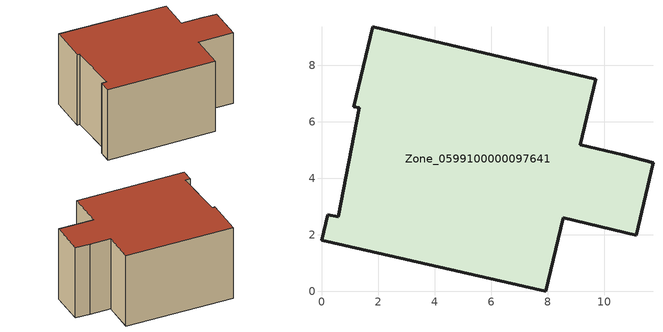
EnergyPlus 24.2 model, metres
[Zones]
Zone_0599100000097641
 floor ground (C_G): 1.82,9.37 9.7,7.5 9.15,5.19 10.64,4.84 11.72,4.55 11.12,2 8.54,2.6 7.93,0 0,1.81 0.22,2.72 0.59,2.64 1.34,6.49 1.14,6.54 z0
 wall outside (C_F): 11.72,4.55 10.64,4.84 9.15,5.19 9.7,7.5 1.82,9.37 1.14,6.54 1.34,6.49 0.59,2.64 0.22,2.72 0,1.81 7.93,0 8.54,2.6 11.12,2 11.72,4.55 z0:5.66
 roof outside (C_R): 7.93,0 8.54,2.6 11.12,2 11.72,4.55 10.64,4.84 9.15,5.19 9.7,7.5 1.82,9.37 1.14,6.54 1.34,6.49 0.59,2.64 0.22,2.72 0,1.81 z5.66
[BUILDING]
Pand.0599100000097641: North Axis=0; Terrain=City; Loads Convergence Tolerance Value=0.04; Temperature Convergence Tolerance Value=0.4; Solar Distribution=FullExterior; Maximum Number of Warmup Days=25; Minimum Number of Warmup Days=1
[Site:Location]
Rotterdam.The.Hague.AP_ZH_NLD Design_Conditions: Latitude=51.96; Longitude=4.45; Time Zone=1; Elevation=-4.5
[SITE:GROUNDTEMPERATURE:BUILDINGSURFACE]
18, 18, 18, 18, 18, 18, 18, 18, 18, 18, 18, 18
[MATERIAL] Thermal Absorptance=0.9; Solar Absorptance=0.7; Visible Absorptance=0.7
Name | Roughness | Thickness | Conductivity | Density | Specific Heat
G.TC.1946 | MediumSmooth | 0.15 | 1 | 540 | 1210
F.TC.1946 | Rough | 0.3 | 0.857143 | 1920 | 840
R.TC.1946 | MediumRough | 0.2 | 0.909091 | 1500 | 1000
[CONSTRUCTION]
C_G: G.TC.1946
C_F: F.TC.1946
C_R: R.TC.1946
[ZONE]
Zone_0599100000097641: Type=1; Multiplier=1; Ceiling Height=Autocalculate; Volume=Autocalculate; Floor Area=autocalculate; Part of Total Floor Area=Yes
[ZONEINFILTRATION:DESIGNFLOWRATE]
Infil_Zone_0599100000097641: Zone or ZoneList or Space or SpaceList=Zone_0599100000097641; Schedule=AlwaysOn; Design Flow Rate Calculation Method=Flow/Area; Flow Rate per Floor Area=0.003; Constant Term Coefficient=1; Temperature Term Coefficient=0; Velocity Term Coefficient=0; Velocity Squared Term Coefficient=0
[HVACTEMPLATE:ZONE:IDEALLOADSAIRSYSTEM]
Zone_0599100000097641: Maximum Heating Supply Air Temperature=50; Minimum Cooling Supply Air Temperature=13; Maximum Heating Supply Air Humidity Ratio=0.0156; Minimum Cooling Supply Air Humidity Ratio=0.0077; Heating Limit=NoLimit; Cooling Limit=NoLimit; Dehumidification Control Type=ConstantSensibleHeatRatio; Cooling Sensible Heat Ratio=0.7; Dehumidification Setpoint=60; Humidification Control Type=None; Humidification Setpoint=30; Outdoor Air Method=None; Outdoor Air Flow Rate per Person=0.00944; Outdoor Air Flow Rate per Zone Floor Area=0; Outdoor Air Flow Rate per Zone=0; Demand Controlled Ventilation Type=None; Outdoor Air Economizer Type=NoEconomizer; Heat Recovery Type=None; Sensible Heat Recovery Effectiveness=0.7; Latent Heat Recovery Effectiveness=0.65
[ZONECONTROL:THERMOSTAT]
ThermostatControl_Zone_0599100000097641: Zone or ZoneList=Zone_0599100000097641; Control Type Schedule=DualSetpointControlType; Control 1=Thermostat_Zone_0599100000097641; Temperature Difference Between Cutout And Setpoint=0
[THERMOSTATSETPOINT:DUALSETPOINT]
Thermostat_Zone_0599100000097641: Heating Setpoint Temperature Schedule=HeatingSetpoint_Zone_0599100000097641; Cooling Setpoint Temperature Schedule=CoolingSetpoint_Zone_0599100000097641
[SCHEDULE:COMPACT]
HeatingSetpoint_Zone_0599100000097641: Through: 12/31, For: AllDays, Until: 24:00, 21
CoolingSetpoint_Zone_0599100000097641: Through: 12/31, For: AllDays, Until: 24:00, 24
DualSetpointControlType: Through: 12/31, For: AllDays, Until: 24:00, 4
AlwaysOn: Through: 12/31, For: AllDays, Until: 24:00, 1
